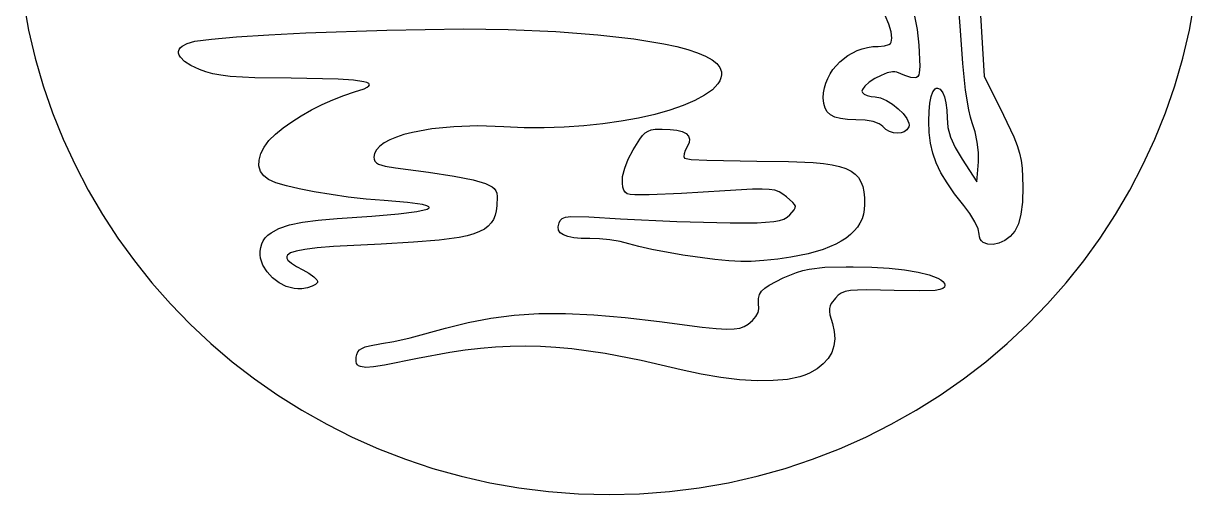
# Model space of a CAD drawing. Extents: x -78 to 288, y -40 to 337.
# Drawn here: x -76.1 to 286.1, y -40 to 105.6 of the extents above; entities that cross this region are included whole.
import ezdxf

# ---------------------------------------------------------------- set-up
doc = ezdxf.new("R2010")
doc.units = 0

msp = doc.modelspace()

# ---------------------------------------------------------------- linework, layer by layer
at = {"layer": 'Layer 1'}
for p, q in [((-76.098419, 112.457459), (-74.486278, 103.605137)), ((213.659954, 103.47674), (212.961088, 112.964735)), ((219.60426, 113.442712), (220.988913, 89.330351)), ((284.486659, 103.605134), (286.098641, 112.457457)), ((191.520582, 105.457097), (190.380072, 108.141328)), ((192.250337, 103.058619), (191.520582, 105.457097)), ((199.389306, 108.422374), (200.268233, 103.80582)), ((-74.486278, 103.605137), (-72.439355, 94.907703)), ((-17.972619, 100.799392), (-10.154639, 101.476609)), ((-10.154639, 101.476609), (-0.211618, 102.116291)), ((-0.211618, 102.116291), (11.244823, 102.695366)), ((11.244823, 102.695366), (36.251468, 103.579411)), ((36.251468, 103.579411), (59.972315, 103.94417)), ((59.972315, 103.94417), (73.836482, 103.776601)), ((59.972315, 103.94417), (59.972315, 103.94417)), ((73.836482, 103.776601), (88.558412, 103.096069)), ((88.558412, 103.096069), (101.527165, 102.123285)), ((101.527165, 102.123285), (112.693592, 100.868035)), ((192.519746, 101.033753), (192.250337, 103.058619)), ((200.268233, 103.80582), (200.774746, 98.925906)), ((214.396311, 93.246913), (213.659954, 103.47674)), ((282.439934, 94.907699), (284.486659, 103.605134)), ((-27.94948, 97.57256), (-27.593208, 98.101714)), ((-27.593208, 98.101714), (-27.054139, 98.594727)), ((-27.054139, 98.594727), (-25.424419, 99.4528)), ((-25.424419, 99.4528), (-23.053935, 100.107712)), ((-23.053935, 100.107712), (-17.972619, 100.799392)), ((112.693592, 100.868035), (122.008545, 99.340107)), ((122.008545, 99.340107), (125.95636, 98.476947)), ((125.95636, 98.476947), (129.422876, 97.549288)), ((181.784939, 97.243491), (183.323354, 97.799287)), ((183.323354, 97.799287), (184.916228, 98.208124)), ((184.916228, 98.208124), (186.553392, 98.46044)), ((186.553392, 98.46044), (188.224676, 98.54667)), ((188.224676, 98.54667), (190.243092, 98.678184)), ((190.243092, 98.678184), (191.575552, 99.104626)), ((191.575552, 99.104626), (192.010888, 99.443402)), ((192.010888, 99.443402), (192.306342, 99.873861)), ((192.306342, 99.873861), (192.519746, 101.033753)), ((200.774746, 98.925906), (201.09306, 92.316519)), ((-72.439355, 94.907703), (-69.969191, 86.376484)), ((-28.123754, 97.01215), (-27.94948, 97.57256)), ((-28.116827, 96.425366), (-28.123754, 97.01215)), ((-27.929499, 95.817092), (-28.116827, 96.425366)), ((-27.562568, 95.192211), (-27.929499, 95.817092)), ((-26.293087, 93.912161), (-27.562568, 95.192211)), ((129.422876, 97.549288), (132.401949, 96.558354)), ((132.401949, 96.558354), (134.887435, 95.505367)), ((134.887435, 95.505367), (136.873192, 94.391551)), ((136.873192, 94.391551), (138.353076, 93.21813)), ((176.379279, 93.741995), (178.91217, 95.729279)), ((178.91217, 95.729279), (181.784939, 97.243491)), ((279.970004, 86.376479), (282.439934, 94.907699)), ((-24.31477, 92.624283), (-26.293087, 93.912161)), ((-21.634004, 91.367642), (-24.31477, 92.624283)), ((-19.659903, 90.65299), (-21.634004, 91.367642)), ((-17.52442, 90.073657), (-19.659903, 90.65299)), ((138.353076, 93.21813), (139.320943, 91.986327)), ((139.320943, 91.986327), (139.770649, 90.697365)), ((139.770649, 90.697365), (139.800938, 89.742584)), ((173.395191, 90.04142), (174.267628, 91.358146)), ((174.267628, 91.358146), (176.379279, 93.741995)), ((192.706523, 90.711366), (191.030988, 90.340013)), ((193.400712, 90.720148), (192.706523, 90.711366)), ((193.966135, 90.591531), (193.400712, 90.720148)), ((196.473117, 89.580256), (193.966135, 90.591531)), ((201.09306, 92.316519), (200.951658, 90.394834)), ((215.26225, 85.026426), (214.396311, 93.246913)), ((-15.083615, 89.616042), (-17.52442, 90.073657)), ((-12.193548, 89.266546), (-15.083615, 89.616042)), ((-4.489866, 88.8375), (-12.193548, 89.266546)), ((6.738149, 88.677712), (-4.489866, 88.8375)), ((21.267819, 88.383369), (6.738149, 88.677712)), ((26.029596, 88.065224), (21.267819, 88.383369)), ((29.172101, 87.622416), (26.029596, 88.065224)), ((30.147711, 87.351761), (29.172101, 87.622416)), ((30.732406, 87.046937), (30.147711, 87.351761)), ((30.930819, 86.706943), (30.732406, 87.046937)), ((138.665307, 86.94038), (136.95768, 85.142139)), ((139.241113, 87.86228), (138.665307, 86.94038)), ((139.622041, 88.796952), (139.241113, 87.86228)), ((139.800938, 89.742584), (139.622041, 88.796952)), ((171.63348, 85.706789), (172.067948, 87.206177)), ((172.067948, 87.206177), (172.658575, 88.654242)), ((172.658575, 88.654242), (173.395191, 90.04142)), ((185.491728, 87.44697), (184.135381, 86.279008)), ((187.225303, 88.591001), (185.491728, 87.44697)), ((189.137819, 89.594287), (187.225303, 88.591001)), ((191.030988, 90.340013), (189.137819, 89.594287)), ((198.343337, 88.954325), (196.473117, 89.580256)), ((199.658619, 88.814361), (198.343337, 88.954325)), ((200.133728, 88.958062), (199.658619, 88.814361)), ((200.500785, 89.260989), (200.133728, 88.958062)), ((200.770019, 89.735721), (200.500785, 89.260989)), ((200.951658, 90.394834), (200.770019, 89.735721)), ((220.988913, 89.330351), (226.977315, 77.27417)), ((-69.969191, 86.376484), (-67.087328, 78.022805)), ((19.616238, 82.034797), (22.98092, 83.348712)), ((22.98092, 83.348712), (26.290857, 84.444378)), ((26.290857, 84.444378), (29.25471, 85.465928)), ((29.25471, 85.465928), (30.187337, 85.917439)), ((30.187337, 85.917439), (30.747584, 86.330777)), ((30.747584, 86.330777), (30.930819, 86.706943)), ((134.556397, 83.416722), (131.518693, 81.778621)), ((136.95768, 85.142139), (134.556397, 83.416722)), ((171.273704, 82.592295), (171.365342, 84.165641)), ((171.365342, 84.165641), (171.63348, 85.706789)), ((183.35455, 85.203928), (183.241919, 84.737724)), ((183.241919, 84.737724), (183.347524, 84.338545)), ((183.347524, 84.338545), (183.927543, 83.793343)), ((184.135381, 86.279008), (183.35455, 85.203928)), ((183.927543, 83.793343), (184.868937, 83.340963)), ((184.868937, 83.340963), (186.041812, 83.027981)), ((204.645696, 83.014841), (205.18149, 84.495299)), ((205.18149, 84.495299), (205.831207, 85.387859)), ((205.831207, 85.387859), (206.193319, 85.602755)), ((206.193319, 85.602755), (206.577349, 85.657569)), ((206.577349, 85.657569), (207.402417, 85.269472)), ((207.402417, 85.269472), (208.288913, 84.188615)), ((208.288913, 84.188615), (208.771574, 82.975417)), ((216.248674, 78.889551), (215.26225, 85.026426)), ((277.088406, 78.022799), (279.970004, 86.376479)), ((12.976013, 78.886882), (16.260155, 80.536298)), ((16.260155, 80.536298), (19.616238, 82.034797)), ((127.901803, 80.242326), (123.762963, 78.822332)), ((131.518693, 81.778621), (127.901803, 80.242326)), ((171.401956, 80.879381), (171.273704, 82.592295)), ((171.80304, 79.447966), (171.401956, 80.879381)), ((186.041812, 83.027981), (187.316274, 82.900976)), ((187.316274, 82.900976), (188.986799, 82.597632)), ((188.986799, 82.597632), (190.820245, 81.811976)), ((190.820245, 81.811976), (192.681871, 80.663763)), ((192.681871, 80.663763), (194.436936, 79.27275)), ((203.985867, 78.430051), (204.241322, 80.98144)), ((204.241322, 80.98144), (204.645696, 83.014841)), ((208.771574, 82.975417), (209.170383, 81.117411)), ((209.170383, 81.117411), (209.443752, 78.867958)), ((-67.087328, 78.022805), (-63.805305, 69.857993)), ((6.876925, 75.269955), (9.827155, 77.120212)), ((9.827155, 77.120212), (12.976013, 78.886882)), ((114.148373, 76.389208), (108.787093, 75.405063)), ((119.159408, 77.533128), (114.148373, 76.389208)), ((123.762963, 78.822332), (119.159408, 77.533128)), ((172.501443, 78.281679), (171.80304, 79.447966)), ((173.52165, 77.36415), (172.501443, 78.281679)), ((174.888147, 76.679012), (173.52165, 77.36415)), ((176.62542, 76.209893), (174.888147, 76.679012)), ((178.757953, 75.940426), (176.62542, 76.209893)), ((194.436936, 79.27275), (195.950698, 77.758695)), ((195.950698, 77.758695), (197.088417, 76.241353)), ((197.088417, 76.241353), (197.715351, 74.840482)), ((203.896829, 75.395628), (203.985867, 78.430051)), ((209.443752, 78.867958), (209.550093, 76.48042)), ((209.550093, 76.48042), (209.82033, 73.465536)), ((216.784224, 76.625677), (216.248674, 78.889551)), ((217.346482, 74.910559), (216.784224, 76.625677)), ((226.977315, 77.27417), (230.167158, 70.550318)), ((273.806678, 69.857986), (277.088406, 78.022799)), ((1.825718, 71.453337), (4.188665, 73.369775)), ((4.188665, 73.369775), (6.876925, 75.269955)), ((50.17371, 73.03737), (44.197978, 71.947248)), ((56.994897, 73.714811), (50.17371, 73.03737)), ((64.485497, 73.938413), (56.994897, 73.714811)), ((72.469468, 73.667017), (64.485497, 73.938413)), ((78.73027, 73.388182), (72.469468, 73.667017)), ((84.984241, 73.356072), (78.73027, 73.388182)), ((91.174143, 73.556198), (84.984241, 73.356072)), ((97.242743, 73.974066), (91.174143, 73.556198)), ((103.132805, 74.595185), (97.242743, 73.974066)), ((108.787093, 75.405063), (103.132805, 74.595185)), ((117.110817, 72.363679), (118.090294, 72.724921)), ((118.090294, 72.724921), (119.226467, 72.921616)), ((119.226467, 72.921616), (120.579538, 72.99674)), ((120.579538, 72.99674), (121.408565, 72.99674)), ((120.579538, 72.99674), (120.579538, 72.99674)), ((121.408565, 72.99674), (123.91065, 72.898194)), ((123.91065, 72.898194), (125.982609, 72.62719)), ((125.982609, 72.62719), (127.620498, 72.186549)), ((181.310232, 75.85424), (178.757953, 75.940426)), ((184.225557, 75.710055), (181.310232, 75.85424)), ((186.65948, 75.292623), (184.225557, 75.710055)), ((188.520012, 74.624628), (186.65948, 75.292623)), ((189.206509, 74.203758), (188.520012, 74.624628)), ((189.715163, 73.728753), (189.206509, 74.203758)), ((190.664045, 72.834321), (189.715163, 73.728753)), ((191.769305, 72.192436), (190.664045, 72.834321)), ((197.148746, 72.790733), (196.329821, 72.16152)), ((197.69676, 73.675837), (197.148746, 72.790733)), ((197.795168, 74.221146), (197.69676, 73.675837)), ((197.715351, 74.840482), (197.795168, 74.221146)), ((204.022785, 71.902893), (203.896829, 75.395628)), ((209.82033, 73.465536), (210.645028, 70.435864)), ((218.228514, 72.140723), (217.346482, 74.910559)), ((-63.805305, 69.857993), (-60.134665, 61.893374)), ((-1.662031, 67.423156), (-0.154641, 69.464116)), ((-0.154641, 69.464116), (1.825718, 71.453337)), ((37.2047, 69.628323), (35.487047, 68.693597)), ((39.243743, 70.485604), (37.2047, 69.628323)), ((41.582171, 71.260293), (39.243743, 70.485604)), ((44.197978, 71.947248), (41.582171, 71.260293)), ((112.456829, 66.585003), (114.510552, 69.862878)), ((114.510552, 69.862878), (115.381148, 70.975635)), ((115.381148, 70.975635), (116.227836, 71.794909)), ((116.227836, 71.794909), (117.110817, 72.363679)), ((127.620498, 72.186549), (128.820373, 71.579091)), ((128.820373, 71.579091), (129.578291, 70.807636)), ((129.578291, 70.807636), (129.890307, 69.875007)), ((129.890307, 69.875007), (129.752477, 68.784022)), ((192.959727, 71.803656), (191.769305, 72.192436)), ((194.164097, 71.668538), (192.959727, 71.803656)), ((195.3112, 71.787641), (194.164097, 71.668538)), ((196.329821, 72.16152), (195.3112, 71.787641)), ((204.425145, 68.655819), (204.022785, 71.902893)), ((210.645028, 70.435864), (212.079811, 67.238036)), ((218.874328, 68.97566), (218.228514, 72.140723)), ((219.228059, 65.772821), (218.874328, 68.97566)), ((230.167158, 70.550318), (231.221515, 67.925388)), ((270.136358, 61.893366), (273.806678, 69.857986)), ((-3.222769, 63.420149), (-2.687668, 65.38899)), ((-2.687668, 65.38899), (-1.662031, 67.423156)), ((32.482481, 65.47619), (32.27044, 64.283128)), ((33.103932, 66.612385), (32.482481, 65.47619)), ((34.11279, 67.686569), (33.103932, 66.612385)), ((35.487047, 68.693597), (34.11279, 67.686569)), ((110.957894, 63.690896), (112.456829, 66.585003)), ((128.220059, 65.358083), (128.130649, 64.497966)), ((128.572612, 66.410531), (128.220059, 65.358083)), ((129.160857, 67.537503), (128.572612, 66.410531)), ((129.752477, 68.784022), (129.160857, 67.537503)), ((205.140638, 65.565785), (204.425145, 68.655819)), ((206.205994, 62.544168), (205.140638, 65.565785)), ((212.079811, 67.238036), (214.180301, 63.718684)), ((219.233843, 62.889656), (219.228059, 65.772821)), ((231.221515, 67.925388), (231.978393, 65.560283)), ((231.978393, 65.560283), (232.484962, 63.281376)), ((-60.134665, 61.893374), (-56.086947, 54.140274)), ((-3.258549, 61.575166), (-3.222769, 63.420149)), ((-2.786225, 59.912573), (-3.258549, 61.575166)), ((32.27044, 64.283128), (32.350351, 63.636018)), ((32.350351, 63.636018), (32.604581, 63.07809)), ((32.604581, 63.07809), (33.054877, 62.598769)), ((33.054877, 62.598769), (33.722986, 62.187479)), ((33.722986, 62.187479), (35.799633, 61.52669)), ((109.858011, 60.869322), (110.957894, 63.690896)), ((128.130649, 64.497966), (128.331829, 63.94799)), ((128.331829, 63.94799), (130.366293, 63.612905)), ((130.366293, 63.612905), (135.268212, 63.338026)), ((135.268212, 63.338026), (150.733218, 63.083684)), ((150.733218, 63.083684), (160.491551, 62.98672)), ((160.491551, 62.98672), (168.173658, 62.631778)), ((168.173658, 62.631778), (171.310785, 62.327542)), ((171.310785, 62.327542), (174.018444, 61.922785)), ((174.018444, 61.922785), (176.3265, 61.405497)), ((207.657943, 59.502348), (206.205994, 62.544168)), ((214.180301, 63.718684), (218.792871, 56.707226)), ((218.792871, 56.707226), (219.233843, 62.889656)), ((232.484962, 63.281376), (232.788394, 60.915039)), ((266.088984, 54.140266), (270.136358, 61.893366)), ((-1.797013, 58.490901), (-2.786225, 59.912573)), ((-0.282129, 57.368684), (-1.797013, 58.490901)), ((35.799633, 61.52669), (39.008496, 61.011115)), ((39.008496, 61.011115), (49.167464, 59.672686)), ((49.167464, 59.672686), (57.113363, 58.423614)), ((57.113363, 58.423614), (62.943322, 57.246799)), ((109.131899, 56.301531), (109.226304, 58.33472)), ((109.226304, 58.33472), (109.858011, 60.869322)), ((176.3265, 61.405497), (178.264816, 60.763671)), ((178.264816, 60.763671), (179.863254, 59.985297)), ((179.863254, 59.985297), (181.151678, 59.058365)), ((181.151678, 59.058365), (182.15995, 57.970868)), ((182.15995, 57.970868), (182.917935, 56.710797)), ((209.533215, 56.351702), (207.657943, 59.502348)), ((232.788394, 60.915039), (232.974538, 55.225559)), ((2.0033, 56.404829), (-0.282129, 57.368684)), ((5.212615, 55.429679), (2.0033, 56.404829)), ((9.195689, 54.470506), (5.212615, 55.429679)), ((13.802399, 53.554579), (9.195689, 54.470506)), ((62.943322, 57.246799), (66.754468, 56.125142)), ((66.754468, 56.125142), (68.849099, 55.137617)), ((68.849099, 55.137617), (69.526711, 54.593229)), ((69.526711, 54.593229), (69.993927, 53.945043)), ((109.301446, 55.075469), (109.131899, 56.301531)), ((109.547135, 54.143984), (109.301446, 55.075469)), ((149.425061, 54.381884), (140.776065, 53.885003)), ((152.342317, 54.432116), (149.425061, 54.381884)), ((154.557268, 54.32705), (152.342317, 54.432116)), ((182.917935, 56.710797), (183.455495, 55.266142)), ((183.455495, 55.266142), (183.802494, 53.624894)), ((211.86854, 53.003609), (209.533215, 56.351702)), ((232.974538, 55.225559), (232.835824, 50.424591)), ((-56.086947, 54.140274), (-51.673694, 46.61002)), ((24.286221, 51.961549), (13.802399, 53.554579)), ((29.863083, 51.338987), (24.286221, 51.961549)), ((35.463079, 50.868753), (29.863083, 51.338987)), ((42.681655, 50.26095), (35.463079, 50.868753)), ((69.993927, 53.945043), (70.277799, 53.140524)), ((70.277799, 53.140524), (70.40538, 52.127136)), ((70.40538, 52.127136), (70.299885, 49.263615)), ((109.953927, 53.46958), (109.547135, 54.143984)), ((110.606784, 53.014762), (109.953927, 53.46958)), ((111.590666, 52.742036), (110.606784, 53.014762)), ((112.990535, 52.613908), (111.590666, 52.742036)), ((117.378079, 52.641462), (112.990535, 52.613908)), ((127.468043, 53.088975), (117.378079, 52.641462)), ((140.776065, 53.885003), (127.468043, 53.088975)), ((156.246809, 54.04932), (154.557268, 54.32705)), ((157.587832, 53.581558), (156.246809, 54.04932)), ((158.757231, 52.906394), (157.587832, 53.581558)), ((159.931899, 52.006462), (158.757231, 52.906394)), ((161.869368, 50.312114), (159.931899, 52.006462)), ((183.802494, 53.624894), (183.988795, 51.775046)), ((183.988795, 51.775046), (184.04426, 49.704587)), ((214.700649, 49.369448), (211.86854, 53.003609)), ((261.676094, 46.610011), (266.088984, 54.140266)), ((39.926367, 46.825019), (45.617054, 47.55042)), ((47.294302, 49.620803), (42.681655, 50.26095)), ((45.617054, 47.55042), (48.749964, 48.261126)), ((48.627165, 49.289979), (47.294302, 49.620803)), ((49.313059, 48.952724), (48.627165, 49.289979)), ((48.749964, 48.261126), (49.353491, 48.609589)), ((49.413864, 48.781857), (49.313059, 48.952724)), ((49.353491, 48.609589), (49.413864, 48.781857)), ((70.104719, 47.72095), (69.768773, 46.32865)), ((70.299885, 49.263615), (70.104719, 47.72095)), ((160.946135, 46.511948), (162.292293, 48.019042)), ((162.390815, 49.687053), (161.869368, 50.312114)), ((162.292293, 48.019042), (162.591753, 48.59729)), ((162.628102, 49.134369), (162.390815, 49.687053)), ((162.591753, 48.59729), (162.628102, 49.134369)), ((183.955505, 48.157038), (183.689097, 46.680429)), ((184.04426, 49.704587), (183.955505, 48.157038)), ((216.564857, 46.84103), (214.700649, 49.369448)), ((232.835824, 50.424591), (232.395179, 46.653398)), ((-51.673694, 46.61002), (-46.906445, 39.313938)), ((6.155985, 43.369479), (10.192107, 44.224203)), ((10.192107, 44.224203), (15.095359, 44.876069)), ((15.095359, 44.876069), (20.919816, 45.347781)), ((20.919816, 45.347781), (31.689942, 46.089335)), ((31.689942, 46.089335), (39.926367, 46.825019)), ((68.562187, 43.958086), (67.635374, 42.961294)), ((69.263958, 45.07745), (68.562187, 43.958086)), ((69.768773, 46.32865), (69.263958, 45.07745)), ((89.254666, 42.805625), (89.543913, 44.007226)), ((89.543913, 44.007226), (89.932859, 44.762961)), ((89.932859, 44.762961), (90.554386, 45.325386)), ((90.554386, 45.325386), (91.57603, 45.705557)), ((91.57603, 45.705557), (93.165329, 45.91453)), ((93.165329, 45.91453), (98.717039, 45.863113)), ((98.717039, 45.863113), (108.549815, 45.259587)), ((108.549815, 45.259587), (125.968062, 44.374818)), ((125.968062, 44.374818), (142.504676, 43.980767)), ((142.504676, 43.980767), (150.791414, 44.052102)), ((150.791414, 44.052102), (155.992034, 44.410996)), ((155.992034, 44.410996), (157.732801, 44.738941)), ((157.732801, 44.738941), (159.05934, 45.187571)), ((159.05934, 45.187571), (160.090751, 45.773151)), ((160.090751, 45.773151), (160.946135, 46.511948)), ((182.622457, 43.939421), (181.821789, 42.674716)), ((183.24482, 45.274608), (182.622457, 43.939421)), ((183.689097, 46.680429), (183.24482, 45.274608)), ((218.090252, 44.327247), (216.564857, 46.84103)), ((219.120289, 42.11868), (218.090252, 44.327247)), ((231.615828, 43.711064), (230.460996, 41.39667)), ((232.395179, 46.653398), (231.615828, 43.711064)), ((256.909224, 39.313928), (261.676094, 46.610011)), ((-1.29036, 39.361114), (-0.4955, 40.196167)), ((-0.4955, 40.196167), (0.468827, 40.960639)), ((0.468827, 40.960639), (2.932916, 42.289192)), ((2.932916, 42.289192), (6.155985, 43.369479)), ((61.115951, 40.014557), (58.642617, 39.49166)), ((63.223807, 40.613705), (61.115951, 40.014557)), ((64.994271, 41.298367), (63.223807, 40.613705)), ((66.455431, 42.077809), (64.994271, 41.298367)), ((67.635374, 42.961294), (66.455431, 42.077809)), ((89.380017, 41.779853), (89.254666, 42.805625)), ((89.924235, 40.927661), (89.380017, 41.779853)), ((90.891588, 40.246805), (89.924235, 40.927661)), ((92.286345, 39.735038), (90.891588, 40.246805)), ((179.684674, 40.356138), (178.347791, 39.301959)), ((180.842601, 41.480339), (179.684674, 40.356138)), ((181.821789, 42.674716), (180.842601, 41.480339)), ((219.498426, 40.505906), (219.120289, 42.11868)), ((219.585959, 39.690298), (219.498426, 40.505906)), ((230.460996, 41.39667), (229.060109, 39.74754)), ((-46.906445, 39.313938), (-41.796742, 32.263354)), ((-2.910324, 35.258337), (-2.725735, 36.404092)), ((-2.725735, 36.404092), (-2.398718, 37.467915)), ((-2.398718, 37.467915), (-1.922513, 38.452643)), ((-1.922513, 38.452643), (-1.29036, 39.361114)), ((14.694755, 36.236422), (10.883158, 35.789667)), ((19.80153, 36.643718), (14.694755, 36.236422)), ((34.554676, 37.43674), (19.80153, 36.643718)), ((44.532749, 37.977291), (34.554676, 37.43674)), ((52.487163, 38.63756), (44.532749, 37.977291)), ((58.642617, 39.49166), (52.487163, 38.63756)), ((94.112775, 39.390114), (92.286345, 39.735038)), ((96.375148, 39.209786), (94.112775, 39.390114)), ((99.077732, 39.191809), (96.375148, 39.209786)), ((102.044973, 39.102957), (99.077732, 39.191809)), ((105.30173, 38.757753), (102.044973, 39.102957)), ((108.453919, 38.210653), (105.30173, 38.757753)), ((111.107454, 37.516115), (108.453919, 38.210653)), ((114.2125, 36.638565), (111.107454, 37.516115)), ((118.210246, 35.729773), (114.2125, 36.638565)), ((175.13629, 37.403057), (171.20636, 35.782408)), ((176.831736, 38.31765), (175.13629, 37.403057)), ((178.347791, 39.301959), (176.831736, 38.31765)), ((219.836638, 38.997676), (219.585959, 39.690298)), ((220.232577, 38.426581), (219.836638, 38.997676)), ((220.755893, 37.975551), (220.232577, 38.426581)), ((222.113115, 37.427846), (220.755893, 37.975551)), ((223.765225, 37.342876), (222.113115, 37.427846)), ((225.569146, 37.708958), (223.765225, 37.342876)), ((227.3818, 38.514408), (225.569146, 37.708958)), ((229.060109, 39.74754), (227.3818, 38.514408)), ((251.799914, 32.263343), (256.909224, 39.313928)), ((-2.930141, 34.150251), (-2.910324, 35.258337)), ((-2.782674, 33.042162), (-2.930141, 34.150251)), ((-2.034661, 30.86971), (-2.782674, 33.042162)), ((5.381324, 33.565879), (5.318218, 33.124031)), ((5.318218, 33.124031), (5.712172, 32.435621)), ((5.584269, 33.970635), (5.381324, 33.565879)), ((6.491432, 34.680975), (5.584269, 33.970635)), ((8.203223, 35.279252), (6.491432, 34.680975)), ((10.883158, 35.789667), (8.203223, 35.279252)), ((127.797979, 33.99057), (118.210246, 35.729773)), ((137.69894, 32.642715), (127.797979, 33.99057)), ((142.08822, 32.223109), (137.69894, 32.642715)), ((157.164067, 32.810603), (152.911823, 32.370954)), ((161.18426, 33.370976), (157.164067, 32.810603)), ((166.556262, 34.438789), (161.18426, 33.370976)), ((171.20636, 35.782408), (166.556262, 34.438789)), ((-41.796742, 32.263354), (-36.356126, 25.469594)), ((-0.763819, 28.82846), (-2.034661, 30.86971)), ((5.712172, 32.435621), (6.784745, 31.514487)), ((6.784745, 31.514487), (8.372006, 30.480902)), ((8.372006, 30.480902), (10.310024, 29.455142)), ((10.310024, 29.455142), (12.208797, 28.412413)), ((145.741413, 32.03042), (142.08822, 32.223109)), ((148.935086, 32.096177), (145.741413, 32.03042)), ((152.911823, 32.370954), (148.935086, 32.096177)), ((162.962281, 28.668335), (164.912787, 29.263581)), ((164.912787, 29.263581), (166.952671, 29.713379)), ((166.952671, 29.713379), (171.765228, 30.250069)), ((171.765228, 30.250069), (178.32926, 30.425281)), ((178.32926, 30.425281), (180.498843, 30.425281)), ((178.32926, 30.425281), (178.32926, 30.425281)), ((180.498843, 30.425281), (186.258745, 30.304947)), ((186.258745, 30.304947), (191.603345, 29.969982)), ((191.603345, 29.969982), (196.42394, 29.442523)), ((196.42394, 29.442523), (200.611826, 28.744708)), ((246.3597, 25.469582), (251.799914, 32.263343)), ((-36.356126, 25.469594), (-30.596138, 18.943985)), ((0.932312, 27.005888), (-0.763819, 28.82846)), ((2.956195, 25.489473), (0.932312, 27.005888)), ((5.210293, 24.366693), (2.956195, 25.489473)), ((12.208797, 28.412413), (13.689484, 27.332898)), ((13.689484, 27.332898), (14.604921, 26.344367)), ((14.807941, 25.574587), (14.278689, 24.959894)), ((14.604921, 26.344367), (14.804681, 25.924147)), ((14.804681, 25.924147), (14.807941, 25.574587)), ((154.576053, 24.782616), (158.864746, 26.968059)), ((158.864746, 26.968059), (162.962281, 28.668335)), ((200.611826, 28.744708), (204.058297, 27.898675)), ((204.058297, 27.898675), (206.654648, 26.926561)), ((206.654648, 26.926561), (207.600059, 26.400142)), ((207.600059, 26.400142), (208.292176, 25.850504)), ((208.292176, 25.850504), (208.717412, 25.280415)), ((240.600121, 18.943973), (246.3597, 25.469582)), ((7.597068, 23.725025), (5.210293, 24.366693)), ((8.809729, 23.611945), (7.597068, 23.725025)), ((10.018982, 23.651948), (8.809729, 23.611945)), ((11.727674, 23.936232), (10.018982, 23.651948)), ((13.199754, 24.392995), (11.727674, 23.936232)), ((14.278689, 24.959894), (13.199754, 24.392995)), ((151.281367, 20.607655), (151.591956, 21.813266)), ((151.591956, 21.813266), (152.205332, 22.861267)), ((152.205332, 22.861267), (153.180397, 23.826202)), ((153.180397, 23.826202), (154.576053, 24.782616)), ((176.84476, 22.260906), (175.879182, 21.598195)), ((178.056096, 22.741269), (176.84476, 22.260906)), ((179.668224, 23.059711), (178.056096, 22.741269)), ((181.836175, 23.236658), (179.668224, 23.059711)), ((184.714983, 23.292535), (181.836175, 23.236658)), ((193.225301, 23.122781), (184.714983, 23.292535)), ((201.091379, 22.971718), (193.225301, 23.122781)), ((205.864018, 23.137223), (201.091379, 22.971718)), ((207.303828, 23.36015), (205.864018, 23.137223)), ((208.226517, 23.687972), (207.303828, 23.36015)), ((208.717495, 24.129275), (208.226517, 23.687972)), ((208.717412, 25.280415), (208.862176, 24.692642)), ((208.862176, 24.692642), (208.717495, 24.129275)), ((-30.596138, 18.943985), (-24.528319, 12.697853)), ((151.214663, 19.169887), (151.281367, 20.607655)), ((151.33294, 17.42542), (151.214663, 19.169887)), ((173.35135, 18.30042), (173.164623, 17.496626)), ((173.71597, 19.071436), (173.35135, 18.30042)), ((175.004329, 20.732712), (173.71597, 19.071436)), ((175.879182, 21.598195), (175.004329, 20.732712)), ((234.532713, 12.69784), (240.600121, 18.943973)), ((61.406424, 13.224407), (68.425753, 14.584877)), ((68.425753, 14.584877), (75.687006, 15.496545)), ((75.687006, 15.496545), (83.332579, 15.96399)), ((83.332579, 15.96399), (91.504867, 15.99179)), ((91.504867, 15.99179), (100.346269, 15.584524)), ((100.346269, 15.584524), (109.99918, 14.746772)), ((109.99918, 14.746772), (120.605996, 13.483112)), ((149.361814, 13.780604), (150.449276, 15.041767)), ((150.449276, 15.041767), (151.142928, 16.30854)), ((151.142928, 16.30854), (151.33294, 17.42542)), ((173.164623, 17.496626), (173.149432, 16.605659)), ((173.149432, 16.605659), (173.299415, 15.573125)), ((173.299415, 15.573125), (174.069468, 12.865779)), ((-24.528319, 12.697853), (-18.16421, 6.742524)), ((43.481433, 8.486988), (54.486621, 11.410556)), ((54.486621, 11.410556), (61.406424, 13.224407)), ((120.605996, 13.483112), (133.813601, 11.803169)), ((133.813601, 11.803169), (138.17862, 11.352495)), ((138.17862, 11.352495), (141.396933, 11.150968)), ((141.396933, 11.150968), (143.727902, 11.1908)), ((143.727902, 11.1908), (145.43089, 11.4642)), ((145.43089, 11.4642), (146.765259, 11.963382)), ((146.765259, 11.963382), (147.990371, 12.680556)), ((147.990371, 12.680556), (149.361814, 13.780604)), ((174.069468, 12.865779), (174.667384, 10.450785)), ((228.169016, 6.742511), (234.532713, 12.69784)), ((34.625232, 6.65689), (38.458598, 7.356915)), ((38.458598, 7.356915), (43.481433, 8.486988)), ((174.832938, 8.155823), (174.570902, 5.991212)), ((174.667384, 10.450785), (174.832938, 8.155823)), ((-18.16421, 6.742524), (-11.515351, 1.089325)), ((27.046936, 3.339809), (27.368734, 4.08868)), ((27.368734, 4.08868), (27.866987, 4.704066)), ((27.866987, 4.704066), (28.587984, 5.211058)), ((28.587984, 5.211058), (29.578017, 5.634746)), ((29.578017, 5.634746), (30.883375, 6.00022)), ((30.883375, 6.00022), (34.625232, 6.65689)), ((55.744043, 3.941197), (45.808288, 2.026667)), ((60.519455, 4.656683), (55.744043, 3.941197)), ((65.211547, 5.2091), (60.519455, 4.656683)), ((69.854062, 5.597036), (65.211547, 5.2091)), ((74.480742, 5.819078), (69.854062, 5.597036)), ((79.125329, 5.873816), (74.480742, 5.819078)), ((83.821566, 5.759836), (79.125329, 5.873816)), ((88.603195, 5.475727), (83.821566, 5.759836)), ((93.503959, 5.020076), (88.603195, 5.475727)), ((103.797862, 3.588501), (93.503959, 5.020076)), ((173.886048, 3.967273), (172.78315, 2.094329)), ((174.570902, 5.991212), (173.886048, 3.967273)), ((221.520566, 1.089311), (228.169016, 6.742511)), ((-11.515351, 1.089325), (-4.593284, -4.250419)), ((26.807776, 1.100405), (26.855302, 2.432362)), ((26.935668, 0.574142), (26.807776, 1.100405)), ((26.855302, 2.432362), (27.046936, 3.339809)), ((27.186669, 0.140523), (26.935668, 0.574142)), ((27.577281, -0.200829), (27.186669, 0.140523)), ((45.808288, 2.026667), (35.606956, -0.038308)), ((114.973213, 1.453816), (103.797862, 3.588501)), ((127.299954, -1.395277), (114.973213, 1.453816)), ((171.266979, 0.382699), (169.342309, -1.157295)), ((172.78315, 2.094329), (171.266979, 0.382699)), ((214.598901, -4.250433), (221.520566, 1.089311)), ((28.124008, -0.450288), (27.577281, -0.200829)), ((29.751819, -0.675028), (28.124008, -0.450288)), ((32.202126, -0.536701), (29.751819, -0.675028)), ((35.606956, -0.038308), (32.202126, -0.536701)), ((133.534702, -2.775256), (127.299954, -1.395277)), ((139.600121, -3.806613), (133.534702, -2.775256)), ((165.605814, -3.121087), (163.998024, -3.635092)), ((167.013913, -2.515332), (165.605814, -3.121087)), ((169.342309, -1.157295), (167.013913, -2.515332)), ((-4.593284, -4.250419), (2.59045, -9.265381)), ((145.399375, -4.48652), (139.600121, -3.806613)), ((150.835629, -4.812149), (145.399375, -4.48652)), ((155.812046, -4.780672), (150.835629, -4.812149)), ((160.23179, -4.389262), (155.812046, -4.780672)), ((163.998024, -3.635092), (160.23179, -4.389262)), ((207.41556, -9.265395), (214.598901, -4.250433)), ((2.59045, -9.265381), (10.024311, -13.944234)), ((199.982079, -13.944248), (207.41556, -9.265395)), ((10.024311, -13.944234), (17.696757, -18.275653)), ((192.309997, -18.275667), (199.982079, -13.944248)), ((17.696757, -18.275653), (25.596247, -22.248311)), ((184.410851, -22.248324), (192.309997, -18.275667)), ((25.596247, -22.248311), (33.711241, -25.850882)), ((176.29618, -25.850895), (184.410851, -22.248324)), ((33.711241, -25.850882), (42.030198, -29.07204)), ((167.977519, -29.072052), (176.29618, -25.850895)), ((42.030198, -29.07204), (50.541575, -31.900458)), ((50.541575, -31.900458), (59.233834, -34.324811)), ((150.774386, -34.32482), (159.466409, -31.900469)), ((159.466409, -31.900469), (167.977519, -29.072052)), ((59.233834, -34.324811), (68.095431, -36.333771)), ((141.912987, -36.333779), (150.774386, -34.32482)), ((68.095431, -36.333771), (77.114828, -37.916013)), ((77.114828, -37.916013), (86.280482, -39.06021)), ((86.280482, -39.06021), (95.580852, -39.755037)), ((95.580852, -39.755037), (105.004399, -39.989166)), ((105.004399, -39.989166), (114.42792, -39.755039)), ((114.42792, -39.755039), (123.728217, -39.060215)), ((123.728217, -39.060215), (132.893752, -37.91602)), ((132.893752, -37.91602), (141.912987, -36.333779))]:
    msp.add_line(p, q, dxfattribs=at)

doc.saveas('drawing.dxf')
